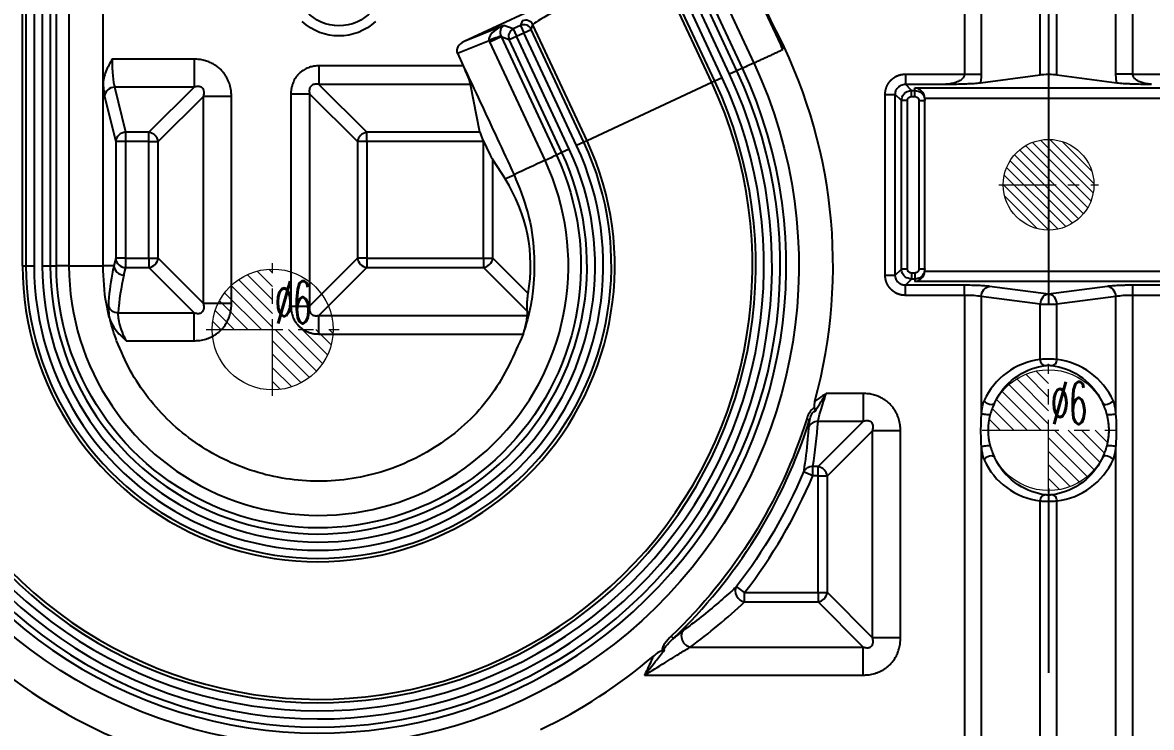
# Model space of a CAD drawing. Header units: millimetres. Extents: x 2595 to 3308, y 1499 to 1823.
# Drawn here: x 3097.1 to 3153.1, y 1606.3 to 1641.3 of the extents above; entities that cross this region are included whole.
import ezdxf
from ezdxf.lldxf.tags import DXFTag

# ---------------------------------------------------------------- set-up
doc = ezdxf.new("R2010")
doc.units = ezdxf.units.MM
doc.linetypes.add('CENTER', pattern=[2, 1.25, -0.25, 0.25, -0.25])
doc.layers.add('5', color=7, linetype='Continuous', true_color=0xffffff)
doc.layers.add('epin', color=13, linetype='Continuous', lineweight=9)
doc.layers.add('insert', color=85, linetype='Continuous', lineweight=20)
doc.styles.add('TXT05', font='txt.shx', dxfattribs={"width": 0.5, "bigfont": 'gbcbig.shx'})
tags = doc.linetypes.add('DASHED', pattern=[25.72, 12.86, -12.86]).pattern_tags.tags
tags[6:7] = [DXFTag(74, 4), DXFTag(75, 0), DXFTag(340, '0'), DXFTag(46, 0.0), DXFTag(50, 0.0), DXFTag(44, 0.0), DXFTag(45, 0.0)]
tags[4:5] = [DXFTag(74, 4), DXFTag(75, 0), DXFTag(340, '0'), DXFTag(46, 0.0), DXFTag(50, 0.0), DXFTag(44, 0.0), DXFTag(45, 0.0)]

# ---------------------------------------------------------------- blocks, each defined once
blk = doc.blocks.new('epin_ejp_6')
at = {"layer": 'epin'}
h = blk.add_hatch(dxfattribs=at)
h.set_pattern_fill('_ANSI31', color=123, scale=0.15, angle=90, style=0)
h.set_pattern_definition([(135, (-2656.51364, 153.2396), (-0.336759605, -0.336759605), [])])
h.paths.add_polyline_path([(0, 3, 0.414214), (-3, 0), (0, 0)])
h.paths.add_polyline_path([(3, 0), (0, 0), (0, -3, 0.414214)])
at = {"layer": 'epin', "color": 1, "linetype": 'CENTER', "ltscale": 3.048}
for p, q in [((0, -3.3), (0, 3.3)), ((-3.3, 0), (3.3, 0))]:
    blk.add_line(p, q, dxfattribs=at)
at = {"layer": 'epin'}
blk.add_circle((0, 0), 3, dxfattribs=at)
at = {"layer": 'epin', "color": 6, "style": 'TXT05', "width": 0.5}
blk.add_text('%%c6', height=2.1, dxfattribs=at).set_placement((0.12, 0.3))
blk = doc.blocks.new('insert_cir_4.5')
at = {"layer": 'insert'}
h = blk.add_hatch(dxfattribs=at)
h.set_pattern_fill('_ANSI31', color=123, scale=0.1125, angle=90, style=0)
h.set_pattern_definition([(135, (-2772.20364, 152.47605), (-0.252569703, -0.252569703), [])])
h.paths.add_polyline_path([(-2.25, 0, 1), (2.25, 0, 1)])
at = {"layer": 'insert', "color": 1, "linetype": 'CENTER', "ltscale": 2.286}
for p, q in [((0, -2.475), (0, 2.475)), ((-2.475, 0), (2.475, 0))]:
    blk.add_line(p, q, dxfattribs=at)
at = {"layer": 'insert'}
blk.add_circle((0, 0), 2.25, dxfattribs=at)

msp = doc.modelspace()

# ---------------------------------------------------------------- linework, layer by layer
at = {"layer": '5', "color": 1, "linetype": 'CENTER', "ltscale": 36.600181}
msp.add_line((3148.002, 1819.494), (3148.002, 1499.494), dxfattribs=at)
at = {"layer": '5', "color": 7, "linetype": 'Continuous'}
for p, q in [((3097.263, 1673.518), (3097.263, 1629.254)), ((3097.664, 1673.518), (3097.664, 1629.254)), ((3098.068, 1673.518), (3098.068, 1629.254)), ((3098.47, 1673.518), (3098.47, 1629.254)), ((3098.775, 1629.254), (3098.775, 1673.518)), ((3099.395, 1673.518), (3099.395, 1629.254)), ((3143.825, 1658.863), (3143.825, 1638.768)), ((3151.345, 1638.768), (3151.345, 1658.863)), ((3152.18, 1638.768), (3152.18, 1658.863)), ((3097.094, 1629.254), (3097.094, 1655.945)), ((3130.638, 1645.2), (3133.379, 1639.322)), ((3132.54, 1638.931), (3129.928, 1644.533)), ((3132.817, 1639.06), (3130.076, 1644.938)), ((3132.681, 1644.564), (3134.813, 1639.991)), ((3126.677, 1643.967), (3119.012, 1640.393)), ((3131.293, 1638.35), (3128.61, 1644.104)), ((3131.446, 1638.421), (3128.834, 1644.022)), ((3131.81, 1638.591), (3129.199, 1644.192)), ((3132.176, 1638.762), (3129.564, 1644.363)), ((3147.585, 1638.727), (3147.585, 1642.682)), ((3148.42, 1638.727), (3148.42, 1642.682)), ((3134.336, 1641.208), (3133.904, 1642.133)), ((3120.966, 1641.188), (3119.012, 1640.393)), ((3121.438, 1641.017), (3120.966, 1641.188)), ((3121.803, 1641.187), (3121.438, 1641.017)), ((3121.885, 1641.411), (3121.803, 1641.187)), ((3121.803, 1641.187), (3121.973, 1640.823)), ((3122.337, 1640.993), (3122.419, 1641.217)), ((3125.102, 1635.463), (3122.419, 1641.217)), ((3120.276, 1640.368), (3120.838, 1640.63)), ((3120.838, 1640.63), (3123.579, 1634.753)), ((3120.838, 1640.63), (3121.243, 1640.483)), ((3121.243, 1640.483), (3121.607, 1640.652)), ((3121.438, 1641.017), (3121.607, 1640.652)), ((3121.607, 1640.652), (3121.973, 1640.823)), ((3124.219, 1635.051), (3121.607, 1640.652)), ((3121.973, 1640.823), (3122.337, 1640.993)), ((3124.585, 1635.222), (3121.973, 1640.823)), ((3124.949, 1635.392), (3122.337, 1640.993)), ((3118.666, 1639.804), (3120.241, 1640.445)), ((3123.016, 1634.49), (3120.276, 1640.368)), ((3123.855, 1634.881), (3121.243, 1640.483)), ((3118.666, 1639.804), (3118.958, 1639.178)), ((3111.796, 1639.181), (3111.796, 1638.257)), ((3118.961, 1639.181), (3111.796, 1639.181)), ((3132.54, 1638.931), (3132.176, 1638.762)), ((3132.817, 1639.06), (3132.54, 1638.931)), ((3131.293, 1638.35), (3125.102, 1635.463)), ((3131.446, 1638.421), (3131.293, 1638.35)), ((3131.81, 1638.591), (3131.446, 1638.421)), ((3140.898, 1638.768), (3143.825, 1638.768)), ((3144.618, 1638.341), (3147.585, 1638.727)), ((3148.42, 1638.727), (3151.386, 1638.341)), ((3152.18, 1638.768), (3155.107, 1638.768)), ((3105.61, 1638.126), (3101.667, 1638.126)), ((3102.216, 1635.883), (3101.667, 1638.126)), ((3105.61, 1638.126), (3103.366, 1635.883)), ((3110.41, 1637.795), (3110.41, 1627.252)), ((3111.334, 1637.795), (3113.708, 1635.421)), ((3111.334, 1637.795), (3111.334, 1627.252)), ((3119.324, 1638.257), (3111.796, 1638.257)), ((3111.796, 1638.257), (3114.17, 1635.883)), ((3119.79, 1635.883), (3119.324, 1638.257)), ((3140.898, 1638.267), (3142.899, 1638.267)), ((3141.203, 1637.962), (3140.898, 1638.267)), ((3141.363, 1637.962), (3141.363, 1638.084)), ((3141.363, 1638.084), (3154.642, 1638.084)), ((3141.363, 1637.661), (3141.363, 1637.962)), ((3101.167, 1637.664), (3101.715, 1635.421)), ((3106.072, 1637.664), (3103.828, 1635.421)), ((3107.458, 1637.664), (3106.072, 1637.664)), ((3106.072, 1627.382), (3106.072, 1637.664)), ((3107.458, 1627.382), (3107.458, 1637.664)), ((3139.896, 1637.766), (3140.397, 1637.766)), ((3139.896, 1628.789), (3139.896, 1637.766)), ((3140.397, 1628.789), (3140.397, 1637.766)), ((3140.702, 1637.461), (3140.397, 1637.766)), ((3141.003, 1637.461), (3140.702, 1637.461)), ((3140.702, 1629.094), (3140.702, 1637.461)), ((3141.003, 1629.094), (3141.003, 1637.461)), ((3141.203, 1637.661), (3141.363, 1637.661)), ((3141.564, 1637.459), (3141.564, 1629.096)), ((3141.864, 1637.583), (3154.141, 1637.583)), ((3141.866, 1629.017), (3141.866, 1637.539)), ((3103.366, 1635.883), (3102.216, 1635.883)), ((3102.216, 1635.421), (3102.216, 1635.883)), ((3103.366, 1635.421), (3103.366, 1635.883)), ((3114.17, 1635.421), (3114.17, 1635.883)), ((3119.79, 1635.883), (3114.17, 1635.883)), ((3101.715, 1635.421), (3101.715, 1629.626)), ((3102.216, 1635.421), (3101.715, 1635.421)), ((3103.366, 1635.421), (3102.216, 1635.421)), ((3102.216, 1629.626), (3102.216, 1635.421)), ((3103.366, 1629.626), (3103.366, 1635.421)), ((3103.366, 1635.421), (3103.828, 1635.421)), ((3103.828, 1629.626), (3103.828, 1635.421)), ((3113.708, 1635.421), (3113.708, 1629.626)), ((3114.17, 1635.421), (3113.708, 1635.421)), ((3114.17, 1635.421), (3114.17, 1629.626)), ((3119.965, 1629.626), (3119.965, 1635.424)), ((3124.219, 1635.051), (3123.855, 1634.881)), ((3124.949, 1635.392), (3124.585, 1635.222)), ((3125.102, 1635.463), (3124.949, 1635.392)), ((3120.426, 1634.518), (3121.034, 1633.566)), ((3123.855, 1634.881), (3123.579, 1634.753)), ((3101.715, 1629.626), (3101.624, 1629.254)), ((3102.216, 1629.626), (3101.715, 1629.626)), ((3102.216, 1629.163), (3102.216, 1629.626)), ((3102.216, 1629.626), (3103.366, 1629.626)), ((3103.366, 1629.626), (3103.366, 1629.163)), ((3103.366, 1629.626), (3103.828, 1629.626)), ((3106.072, 1627.382), (3103.828, 1629.626)), ((3111.334, 1627.252), (3113.708, 1629.626)), ((3114.17, 1629.626), (3113.708, 1629.626)), ((3114.17, 1629.626), (3114.17, 1629.163)), ((3114.17, 1629.626), (3119.965, 1629.626)), ((3119.965, 1629.626), (3119.965, 1629.163)), ((3119.965, 1629.626), (3120.427, 1629.626)), ((3122.179, 1627.874), (3120.427, 1629.626)), ((3097.094, 1629.254), (3097.263, 1629.254)), ((3097.263, 1629.254), (3097.664, 1629.254)), ((3098.068, 1629.254), (3098.47, 1629.254)), ((3101.624, 1629.254), (3101.086, 1629.254)), ((3102.125, 1628.791), (3102.216, 1629.163)), ((3102.216, 1629.163), (3103.366, 1629.163)), ((3105.61, 1626.92), (3103.366, 1629.163)), ((3111.796, 1626.789), (3114.17, 1629.163)), ((3114.17, 1629.163), (3119.965, 1629.163)), ((3122.128, 1627), (3119.965, 1629.163)), ((3140.397, 1628.789), (3140.702, 1629.094)), ((3141.203, 1628.894), (3141.203, 1628.593)), ((3141.363, 1628.894), (3141.203, 1628.894)), ((3141.564, 1629.096), (3141.866, 1629.096)), ((3154.141, 1628.973), (3141.864, 1628.973)), ((3140.898, 1628.288), (3141.203, 1628.593)), ((3143.825, 1628.288), (3140.898, 1628.288)), ((3141.363, 1628.593), (3141.203, 1628.593)), ((3141.363, 1628.593), (3141.363, 1628.471)), ((3154.642, 1628.471), (3141.363, 1628.471)), ((3155.107, 1628.288), (3152.18, 1628.288)), ((3143.825, 1627.787), (3143.825, 1581.833)), ((3147.585, 1627.347), (3144.66, 1627.728)), ((3148.002, 1627.848), (3145.077, 1628.229)), ((3150.927, 1628.229), (3148.002, 1627.848)), ((3151.345, 1627.728), (3148.42, 1627.347)), ((3155.107, 1627.787), (3152.18, 1627.787)), ((3152.18, 1581.833), (3152.18, 1627.787)), ((3110.41, 1627.252), (3111.334, 1627.252)), ((3147.585, 1627.347), (3148.42, 1627.347)), ((3148.42, 1624.605), (3148.42, 1627.347)), ((3101.841, 1626.92), (3105.61, 1626.92)), ((3105.61, 1625.534), (3105.61, 1626.92)), ((3111.796, 1626.789), (3122.133, 1626.789)), ((3102.238, 1625.534), (3105.61, 1625.534)), ((3138.808, 1622.913), (3136.969, 1622.913)), ((3136.001, 1621.649), (3136.148, 1621.603)), ((3138.808, 1621.527), (3136.564, 1619.284)), ((3138.808, 1621.527), (3136.565, 1621.527)), ((3139.27, 1621.065), (3137.026, 1618.822)), ((3140.656, 1621.065), (3139.27, 1621.065)), ((3139.27, 1610.783), (3139.27, 1621.065)), ((3140.656, 1610.783), (3140.656, 1621.065)), ((3136.564, 1619.284), (3136.305, 1619.284)), ((3136.305, 1618.822), (3136.305, 1619.284)), ((3136.564, 1618.822), (3136.564, 1619.284)), ((3136.305, 1618.822), (3135.844, 1619.017)), ((3136.564, 1618.822), (3136.305, 1618.822)), ((3136.564, 1613.027), (3136.564, 1618.822)), ((3136.564, 1618.822), (3137.026, 1618.822)), ((3137.026, 1613.027), (3137.026, 1618.822)), ((3148.42, 1581.802), (3148.42, 1617.58)), ((3132.921, 1613.027), (3132.524, 1613.331)), ((3132.921, 1612.564), (3132.921, 1613.027)), ((3132.921, 1613.027), (3136.564, 1613.027)), ((3132.921, 1612.564), (3136.564, 1612.564)), ((3136.564, 1613.027), (3136.564, 1612.564)), ((3136.564, 1613.027), (3137.026, 1613.027)), ((3138.808, 1610.321), (3136.564, 1612.564)), ((3139.27, 1610.783), (3137.026, 1613.027)), ((3129.284, 1610.869), (3129.39, 1610.758)), ((3130.222, 1610.321), (3138.808, 1610.321)), ((3138.808, 1608.935), (3138.808, 1610.321)), ((3127.958, 1608.935), (3138.808, 1608.935))]:
    msp.add_line(p, q, dxfattribs=at)
at = {"layer": '5', "color": 7, "linetype": 'Continuous', "extrusion": (0, 0, -1)}
for centre, radius, start, end in [((-3148.002, 1669.494), 100.07, 313.95835, 233.17746), ((-3148.002, 1669.494), 99.038, 313.97894, 78.94), ((-3112.792, 1643.338), 2.169, 222.1388, 317.8612), ((-3112.792, 1643.338), 2.672, 227.1215, 312.8785), ((-3111.786, 1629.254), 23.825, 155, 0), ((-3111.786, 1629.254), 13.012, 155, 0), ((-3111.786, 1629.254), 10.693, 339.6583, 345.3439), ((-3111.786, 1629.254), 25.38, 197.4354, 226.4149), ((-3111.786, 1629.254), 26.145, 203.0488, 217.5171)]:
    msp.add_arc(centre, radius, start, end, dxfattribs=at)
at = {"layer": '5', "color": 7, "linetype": 'DASHED'}
for radius, start, end in [(100.573, 306.62661, 226.18317), (100.572, 306.62578, 226.19708)]:
    msp.add_arc((3148.002, 1669.494), radius, start, end, dxfattribs=at)
at = {"layer": '5', "color": 7, "linetype": 'Continuous'}
for centre, radius, start, end in [((3148.002, 1669.494), 100.547, 306.63636, 233.36364), ((3148.002, 1669.494), 99.282, 100.95124, 226.04921), ((3148.002, 1669.494), 99.081, 101.04979, 226.04537), ((3148.002, 1663.458), 82.176, 195.12421, 254.87579), ((3148.002, 1663.458), 81.732, 195.12421, 254.87579), ((3111.786, 1629.254), 25.522, 344.7285, 27.929), ((3111.786, 1629.254), 23.204, 180, 25), ((3111.786, 1629.254), 22.9, 180, 25), ((3111.786, 1629.254), 22.498, 180, 25), ((3111.786, 1629.254), 22.094, 180, 25), ((3111.786, 1629.254), 21.692, 180, 25), ((3111.786, 1629.254), 21.524, 180, 25), ((3111.786, 1629.254), 14.692, 180, 25), ((3111.786, 1629.254), 14.524, 180, 25), ((3111.786, 1629.254), 14.122, 180, 25), ((3111.786, 1629.254), 13.718, 180, 25), ((3111.786, 1629.254), 13.316, 180, 25), ((3111.786, 1629.254), 12.391, 180, 25), ((3148.002, 1621.092), 3, 153.5383, 165.0268), ((3148.002, 1621.092), 3, 14.8834, 26.4141), ((3111.786, 1629.254), 25.534, 313.5851, 342.5646), ((3148.002, 1621.092), 3, 165.0268, 194.9731), ((3148.002, 1621.092), 3, 345.1165, 14.8834), ((3148.002, 1621.092), 3, 194.9731, 206.4617), ((3148.002, 1621.092), 3, 333.5859, 345.1165), ((3111.786, 1629.254), 26.645, 322.4829, 336.9512), ((3111.786, 1629.254), 25.522, 211.7823, 248.8595), ((3111.786, 1629.254), 25.522, 295.532, 310.5998)]:
    msp.add_arc(centre, radius, start, end, dxfattribs=at)
for centre, major_axis, ratio, start_param, end_param in [((3125.519, 1642.651), (3.1, 1.446), 0.058573, 0.05236, 3.089233), ((3121.136, 1640.824), (0.89, 0.389), 0.413498, 1.580685, 3.113509), ((3121.136, 1640.824), (0.03, -0.412), 0.826926, 3.57362, 5.106444), ((3121.973, 1640.823), (0.378, -0.138), 0.997265, 0.786768, 2.354825), ((3122.055, 1641.047), (0.378, -0.138), 0.997265, 0.786768, 2.354825), ((3118.994, 1639.863), (-1.843, -0.777), 0.035222, 3.195795, 3.953825), ((3121.378, 1640.736), (0.568, -0.026), 0.671744, 3.454898, 3.490132), ((3121.607, 1640.652), (-0.138, -0.378), 0.997265, 3.92836, 5.496418), ((3119.202, 1640.037), (-0.542, -0.221), 0.687907, 4.78456, 6.317384), ((3122.626, 1641.318), (2.561, 0.045), 0.928627, 3.498375, 3.533608), ((3101.75, 1639.512), (0, -1.509), 0.140139, 4.707163, 5.877351), ((3118.847, 1639.181), (0.474, -1.005), 0.095068, 0.361039, 1.525887), ((3148.002, 1638.703), (0.503, 0), 0.087489, 0.5916, 2.549993), ((3101.25, 1639.512), (0, -2.012), 0.105104, 5.394677, 5.877351), ((3101.667, 1637.664), (-0.489, -0.12), 0.914519, 4.492315, 6.021833), ((3141.363, 1637.583), (0.371, -0.371), 0.916331, 0.829031, 2.312561), ((3102.216, 1635.421), (-0.489, -0.12), 0.914519, 4.492315, 6.021833), ((3103.366, 1635.421), (0.356, -0.356), 0.854588, 0.863645, 2.277948), ((3114.17, 1635.421), (0.356, 0.356), 0.854588, 0.863645, 2.277948), ((3120.029, 1635.421), (0.237, -0.502), 0.095068, 3.502632, 4.659063), ((3119.965, 1635.557), (0.501, -1.086), 0.044019, 4.813787, 5.966537), ((3113.853, 1629.254), (8.447, 0), 0.969623, 6.113926, 6.837663), ((3102.216, 1629.626), (0.489, -0.12), 0.914519, 3.402945, 4.932463), ((3103.366, 1629.626), (-0.356, -0.356), 0.854588, 0.863645, 2.277948), ((3114.17, 1629.626), (-0.356, 0.356), 0.854588, 0.863645, 2.277948), ((3119.965, 1629.626), (-0.356, -0.356), 0.854588, 0.863645, 2.277948), ((3102.125, 1629.254), (0.489, -0.12), 0.914519, 3.402945, 4.932463), ((3141.363, 1628.973), (0.371, 0.371), 0.916331, 3.970624, 5.454154), ((3111.786, 1626.278), (0, -10.277), 0.969623, 4.465275, 4.649829), ((3148.002, 1627.347), (-0.065, -0.499), 0.82787, 3.297605, 4.819776), ((3148.002, 1627.347), (0.065, -0.499), 0.82787, 1.463409, 2.985581), ((3101.841, 1627.382), (0.502, -0.03), 0.918509, 3.409135, 4.76812), ((3148.03, 1621.092), (3.552, 0), 0.996953, 1.6964, 2.71338), ((3147.834, 1624.605), (0.037, -0.298), 0.828012, 4.608531, 6.189711), ((3148.171, 1624.605), (0.038, 0.298), 0.828, 3.235065, 4.816533), ((3147.974, 1621.092), (3.552, 0), 0.996953, 0.427438, 1.444847), ((3145.048, 1622.563), (0.273, -0.125), 0.526695, 3.857184, 6.221579), ((3150.957, 1622.56), (0.273, 0.125), 0.526049, 3.20317, 5.568003), ((3136.565, 1621.065), (-0.502, 0.037), 0.918393, 4.779204, 6.01583), ((3111.786, 1623.447), (0, -25.627), 0.969623, 1.407605, 1.495794), ((3144.909, 1621.92), (0.299, -0.03), 0.145131, 3.740399, 5.43661), ((3151.096, 1621.915), (0.299, 0.029), 0.144244, 3.988229, 5.684467), ((3144.909, 1620.265), (0.299, 0.03), 0.145128, 0.846579, 2.542786), ((3151.096, 1620.27), (0.299, -0.029), 0.144248, 0.598718, 2.294961), ((3136.305, 1618.822), (-0.497, 0.079), 0.916954, 4.857751, 6.018112), ((3136.564, 1618.822), (0.356, -0.356), 0.854588, 0.863645, 2.277948), ((3145.048, 1619.622), (0.273, 0.125), 0.526695, 0.061607, 2.426002), ((3148.03, 1621.092), (3.552, 0), 0.996953, 3.569806, 4.586785), ((3147.974, 1621.092), (3.552, 0), 0.996953, 4.838338, 5.855747), ((3150.957, 1619.625), (0.273, -0.125), 0.526049, 0.715182, 3.080015), ((3147.834, 1617.58), (0.037, 0.298), 0.828012, 0.093475, 1.674655), ((3148.171, 1617.58), (0.038, -0.298), 0.828002, 1.466656, 3.048124), ((3132.921, 1613.027), (0.342, -0.368), 0.845617, 3.338689, 5.450727), ((3111.786, 1636.757), (0, -32.563), 0.969623, 0.623527, 0.733354), ((3136.564, 1613.027), (-0.356, -0.356), 0.854588, 0.863645, 2.277948), ((3130.222, 1610.783), (0.3, -0.404), 0.811059, 3.32125, 5.542372)]:
    msp.add_ellipse(centre, major_axis=major_axis, ratio=ratio, start_param=start_param, end_param=end_param, dxfattribs=at)
for points, degree in [([(3144.66, 1658.864), (3144.66, 1652.165), (3144.66, 1645.467), (3144.66, 1638.768)], 3), ([(3101.089, 1639.521), (3101.091, 1642.134)], 1), ([(3134.813, 1639.991), (3134.659, 1640.399), (3134.501, 1640.805), (3134.336, 1641.208)], 3), ([(3101.089, 1638.244), (3101.089, 1639.521)], 1), ([(3105.61, 1639.512), (3104.253, 1639.515), (3102.896, 1639.518), (3101.539, 1639.52)], 3), ([(3105.61, 1639.512), (3105.61, 1638.959), (3105.61, 1638.344), (3105.61, 1638.126)], 3), ([(3133.379, 1639.322), (3134.813, 1639.991)], 1), ([(3118.959, 1639.179), (3119.238, 1638.58), (3119.807, 1637.38), (3120.645, 1635.578), (3121.202, 1634.375), (3121.482, 1633.775)], 3), ([(3133.379, 1639.322), (3133.046, 1639.167), (3132.841, 1639.071), (3132.817, 1639.06)], 3), ([(3140.898, 1638.768), (3140.898, 1638.52), (3140.898, 1638.289), (3140.898, 1638.267)], 3), ([(3143.825, 1638.768), (3144.153, 1638.768), (3144.477, 1638.768), (3144.66, 1638.768)], 3), ([(3101.088, 1629.254), (3101.089, 1638.244)], 1), ([(3141.203, 1637.962), (3141.256, 1637.962), (3141.31, 1637.962), (3141.363, 1637.962)], 3), ([(3141.003, 1637.461), (3141.003, 1637.478), (3141.007, 1637.511), (3141.028, 1637.564), (3141.067, 1637.613), (3141.126, 1637.65), (3141.175, 1637.661), (3141.203, 1637.661)], 3), ([(3141.363, 1637.661), (3141.379, 1637.661), (3141.413, 1637.657), (3141.466, 1637.636), (3141.515, 1637.597), (3141.553, 1637.538), (3141.564, 1637.487), (3141.564, 1637.459)], 3), ([(3141.866, 1637.539), (3141.866, 1637.553), (3141.865, 1637.568), (3141.864, 1637.583)], 3), ([(3119.967, 1635.424), (3114.17, 1635.421)], 1), ([(3120.427, 1629.626), (3120.427, 1631.256), (3120.426, 1632.887), (3120.426, 1634.517)], 3), ([(3123.016, 1634.49), (3122.505, 1634.252), (3121.994, 1634.014), (3121.483, 1633.775)], 3), ([(3123.016, 1634.49), (3123.349, 1634.645), (3123.555, 1634.741), (3123.579, 1634.753)], 3), ([(3121.034, 1633.566), (3121.184, 1633.636), (3121.334, 1633.706), (3121.484, 1633.776)], 3), ([(3098.47, 1629.254), (3098.571, 1629.254), (3098.673, 1629.254), (3098.775, 1629.254)], 3), ([(3099.395, 1629.254), (3099.028, 1629.254), (3098.801, 1629.254), (3098.775, 1629.254)], 3), ([(3099.395, 1629.254), (3101.088, 1629.254)], 1), ([(3141.203, 1628.894), (3141.19, 1628.894), (3141.162, 1628.896), (3141.118, 1628.91), (3141.076, 1628.936), (3141.038, 1628.975), (3141.011, 1629.028), (3141.003, 1629.071), (3141.003, 1629.094)], 3), ([(3141.564, 1629.096), (3141.564, 1629.079), (3141.56, 1629.045), (3141.539, 1628.992), (3141.5, 1628.943), (3141.441, 1628.905), (3141.391, 1628.894), (3141.363, 1628.894)], 3), ([(3141.864, 1628.973), (3141.865, 1628.987), (3141.866, 1629.002), (3141.866, 1629.017)], 3), ([(3139.896, 1628.789), (3140.145, 1628.789), (3140.375, 1628.789), (3140.397, 1628.789)], 3), ([(3143.825, 1627.787), (3143.825, 1628.035), (3143.825, 1628.266), (3143.825, 1628.288)], 3), ([(3143.825, 1627.787), (3142.849, 1627.787), (3141.874, 1627.787), (3140.898, 1627.787)], 3), ([(3144.66, 1627.728), (3144.671, 1627.999), (3144.852, 1628.216), (3145.077, 1628.229)], 3), ([(3144.66, 1627.728), (3144.66, 1625.792), (3144.66, 1623.856), (3144.66, 1621.92)], 3), ([(3151.345, 1627.728), (3151.334, 1627.983), (3151.139, 1628.217), (3150.927, 1628.229)], 3), ([(3151.345, 1621.915), (3151.345, 1623.853), (3151.345, 1625.79), (3151.345, 1627.728)], 3), ([(3107.458, 1627.382), (3106.905, 1627.382), (3106.29, 1627.382), (3106.072, 1627.382)], 3), ([(3147.585, 1624.605), (3147.585, 1625.519), (3147.585, 1626.433), (3147.585, 1627.347)], 3), ([(3101.4, 1626.678), (3101.411, 1626.634), (3101.424, 1626.59), (3101.441, 1626.548)], 3), ([(3122.128, 1627), (3122.131, 1626.93), (3122.132, 1626.86), (3122.133, 1626.789)], 3), ([(3111.796, 1625.865), (3115.174, 1625.862), (3118.552, 1625.859), (3121.93, 1625.856)], 3), ([(3138.808, 1622.913), (3138.808, 1622.36), (3138.808, 1621.745), (3138.808, 1621.527)], 3), ([(3144.66, 1620.265), (3144.66, 1607.408), (3144.66, 1594.551), (3144.66, 1581.694)], 3), ([(3151.345, 1581.694), (3151.345, 1594.553), (3151.345, 1607.411), (3151.345, 1620.27)], 3), ([(3151.345, 1620.27), (3151.345, 1620.27), (3151.345, 1620.27), (3151.345, 1620.27)], 3), ([(3147.585, 1581.802), (3147.585, 1593.728), (3147.585, 1605.654), (3147.585, 1617.58)], 3), ([(3140.656, 1610.783), (3140.103, 1610.783), (3139.488, 1610.783), (3139.27, 1610.783)], 3)]:
    msp.add_open_spline(points, degree=degree, dxfattribs=at)
for points, degree, knots in [([(3065.375, 1644.356), (3065.485, 1643.901), (3065.706, 1642.991), (3066.183, 1641.182), (3066.833, 1638.937), (3067.703, 1636.271), (3068.659, 1633.635), (3069.703, 1631.031), (3070.957, 1628.178), (3072.184, 1625.656), (3073.494, 1623.176), (3074.718, 1621.004), (3076.174, 1618.609), (3077.708, 1616.265), (3079.316, 1613.975), (3080.999, 1611.739), (3082.754, 1609.56), (3084.583, 1607.438), (3086.485, 1605.372), (3088.128, 1603.701), (3089.479, 1602.396), (3090.851, 1601.112), (3092.253, 1599.864), (3093.682, 1598.655), (3094.762, 1597.77), (3095.852, 1596.908), (3097.313, 1595.791), (3098.61, 1594.848), (3099.733, 1594.064), (3100.482, 1593.55), (3101.427, 1592.919), (3102.578, 1592.178), (3103.75, 1591.449), (3104.747, 1590.852), (3105.559, 1590.379), (3106.18, 1590.024), (3106.81, 1589.67), (3107.67, 1589.197), (3108.774, 1588.609), (3110.14, 1587.913), (3111.56, 1587.223), (3113.038, 1586.539), (3114.571, 1585.865), (3116.16, 1585.203), (3117.518, 1584.669), (3118.63, 1584.252), (3119.768, 1583.839), (3121.219, 1583.338), (3122.998, 1582.768), (3124.513, 1582.319), (3125.749, 1581.977), (3127.015, 1581.64), (3127.975, 1581.409), (3128.618, 1581.253)], 3, [0, 0, 0, 0, 0.014936, 0.029853, 0.059655, 0.089453, 0.119262, 0.149075, 0.178885, 0.218629, 0.238504, 0.268312, 0.298106, 0.327877, 0.357624, 0.387348, 0.417075, 0.446843, 0.47668, 0.506592, 0.521577, 0.536571, 0.566511, 0.58142, 0.596263, 0.611033, 0.62573, 0.654912, 0.662164, 0.669403, 0.683874, 0.698399, 0.713051, 0.727904, 0.735428, 0.743029, 0.750712, 0.758484, 0.774323, 0.790599, 0.807368, 0.824674, 0.842499, 0.860799, 0.879533, 0.889049, 0.898658, 0.918142, 0.937995, 0.958239, 0.968516, 0.9789, 1, 1, 1, 1]), ([(3065.808, 1644.461), (3066.537, 1641.736), (3067.96, 1636.418), (3070.994, 1628.947), (3074.469, 1622.138), (3078.323, 1616.012), (3082.424, 1610.554), (3086.482, 1605.952), (3090.436, 1602.044), (3094.275, 1598.685), (3098.263, 1595.597), (3102.379, 1592.784), (3106.604, 1590.247), (3110.917, 1587.986), (3115.3, 1585.998), (3119.736, 1584.287), (3124.202, 1582.826), (3127.22, 1582.068), (3128.72, 1581.691)], 3, [0, 0, 0, 0, 0.090373, 0.176364, 0.257981, 0.335231, 0.40812, 0.476654, 0.531767, 0.586258, 0.640131, 0.693386, 0.746023, 0.798046, 0.849453, 0.900247, 0.950429, 1, 1, 1, 1]), ([(3101.539, 1639.52), (3101.537, 1639.518), (3101.428, 1639.316), (3101.259, 1639.011), (3101.111, 1638.578), (3101.094, 1638.352), (3101.086, 1638.244)], 3, [0, 0, 0, 0, 0.006552, 0.503438, 0.763147, 1, 1, 1, 1]), ([(3107.458, 1637.664), (3107.456, 1637.735), (3107.453, 1637.854), (3107.429, 1638.023), (3107.398, 1638.166), (3107.356, 1638.308), (3107.301, 1638.449), (3107.23, 1638.594), (3107.14, 1638.743), (3107.028, 1638.89), (3106.891, 1639.033), (3106.731, 1639.166), (3106.545, 1639.284), (3106.337, 1639.382), (3106.11, 1639.456), (3105.865, 1639.504), (3105.696, 1639.509), (3105.61, 1639.512)], 3, [0, 0, 0, 0, 0.072851, 0.122845, 0.174858, 0.223041, 0.274463, 0.329748, 0.38903, 0.452408, 0.51978, 0.591113, 0.666185, 0.744828, 0.826536, 0.911136, 1, 1, 1, 1]), ([(3111.796, 1639.181), (3111.754, 1639.18), (3111.672, 1639.178), (3111.553, 1639.164), (3111.439, 1639.141), (3111.329, 1639.11), (3111.221, 1639.069), (3111.114, 1639.019), (3111.008, 1638.956), (3110.903, 1638.88), (3110.802, 1638.79), (3110.72, 1638.698), (3110.656, 1638.612), (3110.6, 1638.526), (3110.54, 1638.414), (3110.483, 1638.273), (3110.441, 1638.116), (3110.414, 1637.955), (3110.411, 1637.848), (3110.41, 1637.795)], 3, [0, 0, 0, 0, 0.057407, 0.111962, 0.164399, 0.216091, 0.268338, 0.322147, 0.378214, 0.43692, 0.498582, 0.563564, 0.604336, 0.646374, 0.704073, 0.778131, 0.853149, 0.927204, 1, 1, 1, 1]), ([(3139.896, 1637.766), (3139.896, 1637.84), (3139.918, 1637.988), (3139.939, 1638.06), (3139.951, 1638.097), (3139.965, 1638.134), (3139.98, 1638.172), (3139.998, 1638.209), (3140.018, 1638.248), (3140.04, 1638.286), (3140.065, 1638.326), (3140.092, 1638.363), (3140.122, 1638.404), (3140.156, 1638.441), (3140.192, 1638.48), (3140.232, 1638.516), (3140.274, 1638.553), (3140.32, 1638.586), (3140.368, 1638.619), (3140.473, 1638.676), (3140.587, 1638.721), (3140.708, 1638.753), (3140.833, 1638.768), (3140.898, 1638.768)], 2, [0, 0, 0, 0.125, 0.25, 0.25, 0.3125, 0.3125, 0.375, 0.375, 0.4375, 0.4375, 0.5, 0.5, 0.5625, 0.5625, 0.625, 0.625, 0.6875, 0.6875, 0.75, 0.8125, 0.875, 0.9375, 1, 1, 1]), ([(3143.825, 1638.768), (3143.825, 1638.753), (3143.821, 1638.716), (3143.802, 1638.655), (3143.761, 1638.588), (3143.698, 1638.521), (3143.616, 1638.46), (3143.518, 1638.405), (3143.407, 1638.36), (3143.288, 1638.323), (3143.163, 1638.295), (3143.033, 1638.276), (3142.945, 1638.269), (3142.9, 1638.267), (3142.899, 1638.267)], 3, [0, 0, 0, 0, 0.054749, 0.13181, 0.217069, 0.309075, 0.4051, 0.50266, 0.600969, 0.700082, 0.799754, 0.899416, 0.998112, 1, 1, 1, 1]), ([(3142.899, 1638.267), (3142.99, 1638.269), (3143.166, 1638.273), (3143.501, 1638.281), (3143.82, 1638.289), (3144.11, 1638.302), (3144.373, 1638.315), (3144.521, 1638.331), (3144.618, 1638.341)], 3, [0, 0, 0, 0, 0.142265, 0.277769, 0.530233, 0.651356, 0.769549, 1, 1, 1, 1]), ([(3144.66, 1638.768), (3144.66, 1638.666), (3144.651, 1638.564), (3144.64, 1638.451), (3144.618, 1638.341)], 2, [0, 0, 0, 0.5, 0.5, 1, 1, 1]), ([(3151.386, 1638.341), (3151.367, 1638.44), (3151.356, 1638.541), (3151.345, 1638.654), (3151.345, 1638.768)], 2, [0, 0, 0, 0.5, 0.5, 1, 1, 1]), ([(3151.386, 1638.341), (3151.484, 1638.331), (3151.631, 1638.315), (3151.895, 1638.302), (3152.185, 1638.289), (3152.503, 1638.281), (3152.838, 1638.273), (3153.015, 1638.269), (3153.105, 1638.267)], 3, [0, 0, 0, 0, 0.230694, 0.349049, 0.470172, 0.721997, 0.857486, 1, 1, 1, 1]), ([(3153.105, 1638.267), (3153.077, 1638.269), (3152.998, 1638.274), (3152.875, 1638.289), (3152.742, 1638.316), (3152.626, 1638.35), (3152.525, 1638.389), (3152.44, 1638.43), (3152.369, 1638.474), (3152.311, 1638.519), (3152.265, 1638.565), (3152.227, 1638.613), (3152.199, 1638.665), (3152.183, 1638.718), (3152.18, 1638.753), (3152.18, 1638.768)], 3, [0, 0, 0, 0, 0.064282, 0.177823, 0.281656, 0.376949, 0.46476, 0.545421, 0.618943, 0.686205, 0.7494, 0.811616, 0.875913, 0.944487, 1, 1, 1, 1]), ([(3106.072, 1637.664), (3106.078, 1637.688), (3106.093, 1637.743), (3106.101, 1637.816), (3106.101, 1637.878), (3106.095, 1637.936), (3106.074, 1638.01), (3106.024, 1638.079), (3105.967, 1638.119), (3105.912, 1638.141), (3105.848, 1638.154), (3105.743, 1638.158), (3105.665, 1638.139), (3105.61, 1638.126)], 3, [0, 0, 0, 0, 0.093419, 0.212052, 0.262993, 0.313654, 0.413883, 0.514736, 0.570157, 0.632578, 0.705029, 0.789605, 1, 1, 1, 1]), ([(3111.796, 1638.257), (3111.733, 1638.266), (3111.643, 1638.279), (3111.523, 1638.252), (3111.443, 1638.212), (3111.373, 1638.143), (3111.337, 1638.063), (3111.322, 1637.988), (3111.318, 1637.926), (3111.322, 1637.86), (3111.33, 1637.817), (3111.334, 1637.795)], 3, [0, 0, 0, 0, 0.241824, 0.344555, 0.446109, 0.553479, 0.67881, 0.751322, 0.830129, 0.913249, 1, 1, 1, 1]), ([(3140.397, 1637.766), (3140.397, 1637.77), (3140.397, 1637.798), (3140.401, 1637.848), (3140.417, 1637.918), (3140.445, 1637.99), (3140.488, 1638.063), (3140.55, 1638.135), (3140.633, 1638.199), (3140.735, 1638.246), (3140.827, 1638.265), (3140.882, 1638.268), (3140.898, 1638.267)], 3, [0, 0, 0, 0, 0.015395, 0.103095, 0.192176, 0.287401, 0.39332, 0.513885, 0.647811, 0.791057, 0.94017, 1, 1, 1, 1]), ([(3140.702, 1637.461), (3140.725, 1637.575), (3140.778, 1637.835), (3141.061, 1637.961), (3141.203, 1637.962), (3141.203, 1637.962)], 3, [0, 0, 0, 0, 0.440098, 0.999966, 1, 1, 1, 1]), ([(3141.363, 1637.962), (3141.477, 1637.939), (3141.661, 1637.901), (3141.834, 1637.685), (3141.855, 1637.538), (3141.866, 1637.459)], 3, [0, 0, 0, 0, 0.434051, 0.69776, 1, 1, 1, 1]), ([(3121.482, 1633.775), (3121.733, 1633.153), (3122.235, 1631.91), (3122.514, 1629.992), (3122.481, 1628.353), (3122.274, 1626.995), (3122.046, 1626.242), (3121.93, 1625.857)], 3, [0, 0, 0, 0, 0.246991, 0.494016, 0.709634, 0.851167, 1, 1, 1, 1]), ([(3101.4, 1626.678), (3101.347, 1626.906), (3101.15, 1627.751), (3101.114, 1628.619), (3101.088, 1629.254)], 3, [0, 0, 0, 0, 0.269825, 1, 1, 1, 1]), ([(3101.624, 1629.254), (3101.592, 1629.116), (3101.563, 1628.979), (3101.437, 1628.324), (3101.375, 1627.807), (3101.35, 1627.29)], 3, [0, 0, 0, 0, 0.210154, 0.210154, 1, 1, 1, 1]), ([(3141.203, 1628.593), (3141.09, 1628.616), (3140.908, 1628.654), (3140.735, 1628.868), (3140.714, 1629.015), (3140.702, 1629.094)], 3, [0, 0, 0, 0, 0.431307, 0.696019, 1, 1, 1, 1]), ([(3141.866, 1629.096), (3141.842, 1628.982), (3141.803, 1628.79), (3141.581, 1628.621), (3141.434, 1628.602), (3141.363, 1628.593)], 3, [0, 0, 0, 0, 0.433593, 0.726515, 1, 1, 1, 1]), ([(3140.898, 1627.787), (3140.852, 1627.787), (3140.806, 1627.791), (3140.763, 1627.795), (3140.72, 1627.802), (3140.68, 1627.81), (3140.602, 1627.83), (3140.527, 1627.857), (3140.455, 1627.889), (3140.42, 1627.908), (3140.346, 1627.947), (3140.28, 1627.999), (3140.244, 1628.027), (3140.212, 1628.058), (3140.176, 1628.091), (3140.144, 1628.127), (3140.11, 1628.166), (3140.08, 1628.209), (3140.047, 1628.255), (3140.02, 1628.304), (3139.992, 1628.356), (3139.969, 1628.411), (3139.946, 1628.469), (3139.93, 1628.53), (3139.913, 1628.592), (3139.905, 1628.656), (3139.896, 1628.721), (3139.896, 1628.789)], 2, [0, 0, 0, 0.0625, 0.0625, 0.125, 0.125, 0.1875, 0.25, 0.3125, 0.375, 0.375, 0.5, 0.5, 0.5625, 0.5625, 0.625, 0.625, 0.6875, 0.6875, 0.75, 0.75, 0.8125, 0.8125, 0.875, 0.875, 0.9375, 0.9375, 1, 1, 1]), ([(3140.898, 1628.288), (3140.875, 1628.288), (3140.828, 1628.29), (3140.759, 1628.304), (3140.693, 1628.328), (3140.629, 1628.361), (3140.568, 1628.406), (3140.508, 1628.466), (3140.454, 1628.544), (3140.413, 1628.641), (3140.398, 1628.726), (3140.397, 1628.776), (3140.397, 1628.789)], 3, [0, 0, 0, 0, 0.086815, 0.178392, 0.265881, 0.354731, 0.44973, 0.555444, 0.675826, 0.809684, 0.95308, 1, 1, 1, 1]), ([(3145.077, 1628.229), (3145.041, 1628.234), (3144.968, 1628.243), (3144.836, 1628.254), (3144.691, 1628.264), (3144.533, 1628.273), (3144.365, 1628.279), (3144.19, 1628.284), (3144.009, 1628.287), (3143.887, 1628.288), (3143.825, 1628.288)], 3, [0, 0, 0, 0, 0.127905, 0.252705, 0.377318, 0.502964, 0.628242, 0.751732, 0.874672, 1, 1, 1, 1]), ([(3152.18, 1628.288), (3152.117, 1628.288), (3152.023, 1628.287), (3151.901, 1628.286), (3151.811, 1628.284), (3151.723, 1628.282), (3151.607, 1628.278), (3151.467, 1628.272), (3151.336, 1628.265), (3151.238, 1628.259), (3151.144, 1628.252), (3151.036, 1628.243), (3150.964, 1628.234), (3150.927, 1628.229)], 3, [0, 0, 0, 0, 0.127285, 0.189645, 0.251605, 0.313519, 0.375706, 0.500781, 0.625766, 0.687838, 0.749587, 0.873376, 1, 1, 1, 1]), ([(3122.128, 1627), (3122.125, 1627.097), (3122.126, 1627.214), (3122.134, 1627.403), (3122.136, 1627.445), (3122.142, 1627.541), (3122.146, 1627.598), (3122.154, 1627.686), (3122.157, 1627.712), (3122.163, 1627.767), (3122.167, 1627.797), (3122.174, 1627.842), (3122.176, 1627.858), (3122.179, 1627.874)], 3, [0, 0, 0, 0, 0.538769, 0.538769, 0.678454, 0.678454, 0.838209, 0.838209, 0.900399, 0.900399, 0.963737, 0.963737, 1, 1, 1, 1]), ([(3144.66, 1627.728), (3144.548, 1627.745), (3144.325, 1627.778), (3143.991, 1627.784), (3143.825, 1627.787)], 3, [0, 0, 0, 0, 0.504215, 1, 1, 1, 1]), ([(3152.18, 1627.787), (3152.012, 1627.784), (3151.678, 1627.778), (3151.456, 1627.745), (3151.345, 1627.728)], 3, [0, 0, 0, 0, 0.500251, 1, 1, 1, 1]), ([(3101.35, 1627.29), (3101.345, 1627.2), (3101.35, 1627.074), (3101.375, 1626.849), (3101.386, 1626.766), (3101.4, 1626.678)], 3, [0, 0, 0, 0, 0.665372, 0.665372, 1, 1, 1, 1]), ([(3105.61, 1625.534), (3105.68, 1625.536), (3105.8, 1625.539), (3105.969, 1625.563), (3106.112, 1625.594), (3106.254, 1625.636), (3106.395, 1625.691), (3106.54, 1625.762), (3106.688, 1625.852), (3106.836, 1625.964), (3106.979, 1626.1), (3107.112, 1626.261), (3107.23, 1626.446), (3107.328, 1626.654), (3107.401, 1626.882), (3107.449, 1627.127), (3107.455, 1627.296), (3107.458, 1627.382)], 3, [0, 0, 0, 0, 0.072851, 0.122845, 0.174858, 0.223041, 0.274463, 0.329748, 0.38903, 0.452408, 0.51978, 0.591113, 0.666185, 0.744828, 0.826536, 0.911136, 1, 1, 1, 1]), ([(3105.61, 1626.92), (3105.634, 1626.914), (3105.689, 1626.899), (3105.761, 1626.891), (3105.824, 1626.891), (3105.882, 1626.897), (3105.956, 1626.918), (3106.024, 1626.968), (3106.064, 1627.025), (3106.087, 1627.08), (3106.1, 1627.144), (3106.104, 1627.249), (3106.085, 1627.327), (3106.072, 1627.382)], 3, [0, 0, 0, 0, 0.093419, 0.212052, 0.262993, 0.313654, 0.413883, 0.514736, 0.570157, 0.632578, 0.705029, 0.789605, 1, 1, 1, 1]), ([(3110.41, 1627.252), (3110.411, 1627.21), (3110.413, 1627.128), (3110.427, 1627.008), (3110.45, 1626.895), (3110.481, 1626.785), (3110.522, 1626.677), (3110.572, 1626.569), (3110.635, 1626.463), (3110.711, 1626.359), (3110.801, 1626.258), (3110.892, 1626.176), (3110.979, 1626.111), (3111.065, 1626.055), (3111.177, 1625.995), (3111.318, 1625.939), (3111.475, 1625.896), (3111.636, 1625.87), (3111.743, 1625.867), (3111.796, 1625.865)], 3, [0, 0, 0, 0, 0.057407, 0.111962, 0.164399, 0.216091, 0.268338, 0.322147, 0.378214, 0.43692, 0.498582, 0.563564, 0.604336, 0.646374, 0.704073, 0.778131, 0.853149, 0.927204, 1, 1, 1, 1]), ([(3111.334, 1627.252), (3111.325, 1627.189), (3111.312, 1627.099), (3111.339, 1626.978), (3111.378, 1626.898), (3111.448, 1626.829), (3111.528, 1626.792), (3111.602, 1626.777), (3111.665, 1626.774), (3111.731, 1626.777), (3111.774, 1626.785), (3111.796, 1626.789)], 3, [0, 0, 0, 0, 0.241824, 0.344555, 0.446109, 0.553479, 0.67881, 0.751322, 0.830129, 0.913249, 1, 1, 1, 1]), ([(3102.238, 1625.534), (3102.185, 1625.636), (3102.136, 1625.74), (3102.028, 1625.994), (3101.975, 1626.145), (3101.896, 1626.421), (3101.869, 1626.551), (3101.84, 1626.766), (3101.836, 1626.856), (3101.841, 1626.92)], 3, [0, 0, 0, 0, 0.18866, 0.18866, 0.461674, 0.461674, 0.73172, 0.73172, 1, 1, 1, 1]), ([(3121.933, 1625.856), (3121.97, 1625.966), (3122.004, 1626.08), (3122.06, 1626.295), (3122.083, 1626.4), (3122.116, 1626.578), (3122.126, 1626.655), (3122.133, 1626.743), (3122.133, 1626.768), (3122.133, 1626.789)], 3, [0, 0, 0, 0, 0.292912, 0.292912, 0.586732, 0.586732, 0.867752, 0.867752, 1, 1, 1, 1]), ([(3101.441, 1626.548), (3101.499, 1626.389), (3101.587, 1626.239), (3101.844, 1625.894), (3102.035, 1625.711), (3102.234, 1625.537), (3102.236, 1625.536), (3102.238, 1625.534)], 3, [0, 0, 0, 0, 0.391732, 0.391732, 0.993446, 0.993446, 1, 1, 1, 1]), ([(3121.93, 1625.857), (3121.48, 1624.834), (3120.581, 1622.791), (3118.123, 1620.436), (3115.126, 1618.909), (3112.351, 1618.476), (3110.161, 1618.642), (3108.573, 1619.01), (3107.06, 1619.614), (3105.655, 1620.441), (3104.39, 1621.47), (3103.301, 1622.681), (3102.39, 1624.037), (3101.969, 1625.036), (3101.758, 1625.536)], 3, [0, 0, 0, 0, 0.126444, 0.252866, 0.379277, 0.505687, 0.567471, 0.629257, 0.691044, 0.752833, 0.814624, 0.876415, 0.938207, 1, 1, 1, 1]), ([(3148.42, 1624.605), (3148.394, 1624.607), (3148.363, 1624.608), (3148.285, 1624.61), (3148.236, 1624.612), (3148.131, 1624.613), (3148.075, 1624.614), (3147.963, 1624.614), (3147.905, 1624.614), (3147.798, 1624.612), (3147.746, 1624.611), (3147.656, 1624.609), (3147.616, 1624.607), (3147.585, 1624.605)], 3, [0, 0, 0, 0, 0.14016, 0.14016, 0.311418, 0.311418, 0.482768, 0.482768, 0.654923, 0.654923, 0.827556, 0.827556, 1, 1, 1, 1]), ([(3145.316, 1622.429), (3145.621, 1623.101), (3146.049, 1623.51), (3146.924, 1624.086), (3147.383, 1624.244), (3147.848, 1624.306)], 3, [0, 0, 0, 0, 0.5, 0.5, 1, 1, 1, 1]), ([(3147.848, 1624.306), (3147.86, 1624.308), (3147.874, 1624.309), (3147.908, 1624.312), (3147.927, 1624.313), (3147.966, 1624.314), (3147.988, 1624.315), (3148.029, 1624.314), (3148.05, 1624.314), (3148.089, 1624.312), (3148.107, 1624.311), (3148.136, 1624.309), (3148.147, 1624.307), (3148.156, 1624.306)], 3, [0, 0, 0, 0, 0.176673, 0.176673, 0.348526, 0.348526, 0.516816, 0.516816, 0.684672, 0.684672, 0.856011, 0.856011, 1, 1, 1, 1]), ([(3148.156, 1624.306), (3148.621, 1624.244), (3149.079, 1624.086), (3149.954, 1623.51), (3150.385, 1623.098), (3150.688, 1622.427)], 3, [0, 0, 0, 0, 0.5, 0.5, 1, 1, 1, 1]), ([(3136.969, 1622.913), (3136.967, 1622.912), (3136.965, 1622.911), (3136.935, 1622.892), (3136.906, 1622.873), (3136.752, 1622.774), (3136.626, 1622.692), (3136.472, 1622.58), (3136.439, 1622.556), (3136.407, 1622.531)], 3, [0, 0, 0, 0, 0.009904, 0.009904, 0.158989, 0.158989, 0.821091, 0.821091, 1, 1, 1, 1]), ([(3136.408, 1622.013), (3136.486, 1622.142), (3136.567, 1622.272), (3136.725, 1622.525), (3136.803, 1622.649), (3136.889, 1622.786), (3136.897, 1622.799), (3136.925, 1622.844), (3136.945, 1622.875), (3136.966, 1622.909), (3136.968, 1622.911), (3136.969, 1622.913)], 3, [0, 0, 0, 0, 0.440606, 0.440606, 0.846964, 0.846964, 0.890003, 0.890003, 0.99239, 0.99239, 1, 1, 1, 1]), ([(3136.565, 1621.527), (3136.571, 1621.592), (3136.59, 1621.684), (3136.646, 1621.902), (3136.685, 1622.032), (3136.773, 1622.317), (3136.824, 1622.476), (3136.907, 1622.729), (3136.938, 1622.821), (3136.969, 1622.913)], 3, [0, 0, 0, 0, 0.275287, 0.275287, 0.55215, 0.55215, 0.839566, 0.839566, 1, 1, 1, 1]), ([(3140.656, 1621.065), (3140.654, 1621.136), (3140.651, 1621.255), (3140.627, 1621.424), (3140.596, 1621.567), (3140.554, 1621.709), (3140.499, 1621.85), (3140.428, 1621.995), (3140.338, 1622.144), (3140.226, 1622.291), (3140.089, 1622.434), (3139.929, 1622.567), (3139.743, 1622.685), (3139.535, 1622.783), (3139.308, 1622.857), (3139.063, 1622.905), (3138.894, 1622.91), (3138.808, 1622.913)], 3, [0, 0, 0, 0, 0.072851, 0.122845, 0.174858, 0.223041, 0.274463, 0.329748, 0.38903, 0.452408, 0.51978, 0.591113, 0.666185, 0.744828, 0.826536, 0.911136, 1, 1, 1, 1]), ([(3136.384, 1622.193), (3136.363, 1622.186), (3136.343, 1622.177), (3136.315, 1622.16), (3136.307, 1622.155), (3136.273, 1622.13), (3136.248, 1622.106), (3136.18, 1622.031), (3136.141, 1621.971), (3136.064, 1621.827), (3136.029, 1621.739), (3136.001, 1621.649)], 3, [0, 0, 0, 0, 0.111637, 0.111637, 0.157212, 0.157212, 0.312184, 0.312184, 0.610227, 0.610227, 1, 1, 1, 1]), ([(3136.407, 1622.531), (3136.388, 1622.462), (3136.374, 1622.391), (3136.37, 1622.284), (3136.371, 1622.247), (3136.38, 1622.206), (3136.382, 1622.2), (3136.384, 1622.193)], 3, [0, 0, 0, 0, 0.612665, 0.612665, 0.933324, 0.933324, 1, 1, 1, 1]), ([(3136.384, 1622.193), (3136.4, 1622.139), (3136.408, 1622.087), (3136.409, 1622.031), (3136.409, 1622.024), (3136.408, 1622.015), (3136.408, 1622.014), (3136.408, 1622.013)], 3, [0, 0, 0, 0, 0.845413, 0.845413, 0.979644, 0.979644, 1, 1, 1, 1]), ([(3144.799, 1622.563), (3144.794, 1622.552), (3144.789, 1622.54), (3144.751, 1622.446), (3144.727, 1622.351), (3144.692, 1622.177), (3144.68, 1622.096), (3144.666, 1621.983), (3144.663, 1621.951), (3144.66, 1621.92)], 3, [0, 0, 0, 0, 0.060973, 0.060973, 0.502275, 0.502275, 0.862035, 0.862035, 1, 1, 1, 1]), ([(3151.345, 1621.915), (3151.335, 1622.014), (3151.322, 1622.113), (3151.286, 1622.315), (3151.261, 1622.42), (3151.22, 1622.528), (3151.213, 1622.545), (3151.206, 1622.56)], 3, [0, 0, 0, 0, 0.435926, 0.435926, 0.914413, 0.914413, 1, 1, 1, 1]), ([(3136.148, 1621.603), (3136.145, 1621.591), (3136.143, 1621.58), (3136.114, 1621.426), (3136.096, 1621.307), (3136.09, 1621.222)], 3, [0, 0, 0, 0, 0.070196, 0.070196, 1, 1, 1, 1]), ([(3136.148, 1621.603), (3136.171, 1621.687), (3136.2, 1621.774), (3136.25, 1621.878), (3136.261, 1621.898), (3136.286, 1621.94), (3136.3, 1621.962), (3136.325, 1621.989), (3136.333, 1621.997), (3136.35, 1622.01), (3136.359, 1622.015), (3136.375, 1622.02), (3136.382, 1622.02), (3136.396, 1622.019), (3136.402, 1622.016), (3136.408, 1622.013)], 3, [0, 0, 0, 0, 0.502479, 0.502479, 0.62427, 0.62427, 0.764268, 0.764268, 0.825943, 0.825943, 0.888717, 0.888717, 0.942959, 0.942959, 1, 1, 1, 1]), ([(3139.27, 1621.065), (3139.276, 1621.089), (3139.291, 1621.144), (3139.299, 1621.217), (3139.299, 1621.279), (3139.293, 1621.337), (3139.272, 1621.411), (3139.222, 1621.48), (3139.165, 1621.52), (3139.11, 1621.542), (3139.046, 1621.555), (3138.941, 1621.559), (3138.863, 1621.54), (3138.808, 1621.527)], 3, [0, 0, 0, 0, 0.093419, 0.212052, 0.262993, 0.313654, 0.413883, 0.514736, 0.570157, 0.632578, 0.705029, 0.789605, 1, 1, 1, 1]), ([(3144.66, 1621.92), (3144.653, 1621.835), (3144.649, 1621.75), (3144.624, 1621.199), (3144.625, 1620.727), (3144.66, 1620.265)], 3, [0, 0, 0, 0, 0.154309, 0.154309, 1, 1, 1, 1]), ([(3151.345, 1620.27), (3151.351, 1620.353), (3151.356, 1620.436), (3151.38, 1620.983), (3151.38, 1621.453), (3151.345, 1621.915)], 3, [0, 0, 0, 0, 0.151111, 0.151111, 1, 1, 1, 1]), ([(3136.09, 1621.222), (3136.081, 1621.091), (3136.071, 1620.961), (3136.017, 1620.309), (3135.957, 1619.788), (3135.87, 1619.184), (3135.857, 1619.101), (3135.844, 1619.017)], 3, [0, 0, 0, 0, 0.177339, 0.177339, 0.886789, 0.886789, 1, 1, 1, 1]), ([(3144.66, 1620.265), (3144.67, 1620.167), (3144.682, 1620.069), (3144.719, 1619.867), (3144.743, 1619.763), (3144.785, 1619.654), (3144.792, 1619.638), (3144.799, 1619.622)], 3, [0, 0, 0, 0, 0.433804, 0.433804, 0.913657, 0.913657, 1, 1, 1, 1]), ([(3151.206, 1619.625), (3151.21, 1619.634), (3151.215, 1619.644), (3151.252, 1619.736), (3151.276, 1619.828), (3151.31, 1620), (3151.322, 1620.079), (3151.337, 1620.196), (3151.341, 1620.233), (3151.345, 1620.27)], 3, [0, 0, 0, 0, 0.053614, 0.053614, 0.486309, 0.486309, 0.838984, 0.838984, 1, 1, 1, 1]), ([(3147.848, 1617.879), (3147.383, 1617.941), (3146.926, 1618.098), (3146.051, 1618.674), (3145.62, 1619.085), (3145.316, 1619.756)], 3, [0, 0, 0, 0, 0.5, 0.5, 1, 1, 1, 1]), ([(3150.688, 1619.758), (3150.384, 1619.085), (3149.956, 1618.676), (3149.081, 1618.099), (3148.622, 1617.941), (3148.156, 1617.879)], 3, [0, 0, 0, 0, 0.5, 0.5, 1, 1, 1, 1]), ([(3148.156, 1617.879), (3148.145, 1617.877), (3148.13, 1617.876), (3148.097, 1617.873), (3148.078, 1617.872), (3148.038, 1617.871), (3148.017, 1617.87), (3147.975, 1617.871), (3147.954, 1617.871), (3147.916, 1617.873), (3147.898, 1617.874), (3147.869, 1617.876), (3147.857, 1617.878), (3147.848, 1617.879)], 3, [0, 0, 0, 0, 0.176681, 0.176681, 0.348539, 0.348539, 0.516836, 0.516836, 0.684693, 0.684693, 0.856028, 0.856028, 1, 1, 1, 1]), ([(3147.585, 1617.58), (3147.61, 1617.578), (3147.642, 1617.577), (3147.719, 1617.574), (3147.769, 1617.573), (3147.873, 1617.571), (3147.93, 1617.571), (3148.042, 1617.571), (3148.099, 1617.571), (3148.207, 1617.573), (3148.258, 1617.574), (3148.348, 1617.576), (3148.388, 1617.578), (3148.42, 1617.58)], 3, [0, 0, 0, 0, 0.140142, 0.140142, 0.311399, 0.311399, 0.482752, 0.482752, 0.654914, 0.654914, 0.827552, 0.827552, 1, 1, 1, 1]), ([(3132.524, 1613.331), (3132.394, 1613.211), (3132.262, 1613.092), (3131.594, 1612.496), (3131.029, 1612.024), (3130.245, 1611.418), (3130.059, 1611.277), (3129.869, 1611.137)], 3, [0, 0, 0, 0, 0.160779, 0.160779, 0.804327, 0.804327, 1, 1, 1, 1]), ([(3129.869, 1611.137), (3129.74, 1611.042), (3129.577, 1610.911), (3129.398, 1610.764), (3129.394, 1610.761), (3129.39, 1610.758)], 3, [0, 0, 0, 0, 0.980512, 0.980512, 1, 1, 1, 1]), ([(3129.284, 1610.869), (3129.16, 1610.751), (3129.042, 1610.621), (3128.908, 1610.421), (3128.872, 1610.357), (3128.844, 1610.283), (3128.841, 1610.273), (3128.832, 1610.243), (3128.828, 1610.223), (3128.823, 1610.181), (3128.824, 1610.16), (3128.828, 1610.141)], 3, [0, 0, 0, 0, 0.561142, 0.561142, 0.804771, 0.804771, 0.840984, 0.840984, 0.917464, 0.917464, 1, 1, 1, 1]), ([(3128.947, 1610.175), (3128.942, 1610.178), (3128.938, 1610.181), (3128.933, 1610.191), (3128.931, 1610.196), (3128.93, 1610.209), (3128.931, 1610.217), (3128.935, 1610.236), (3128.94, 1610.249), (3128.964, 1610.298), (3128.989, 1610.332), (3129.107, 1610.487), (3129.216, 1610.596), (3129.347, 1610.718), (3129.368, 1610.738), (3129.39, 1610.758)], 3, [0, 0, 0, 0, 0.028701, 0.028701, 0.057752, 0.057752, 0.088406, 0.088406, 0.140294, 0.140294, 0.297837, 0.297837, 0.883536, 0.883536, 1, 1, 1, 1]), ([(3138.808, 1608.935), (3138.878, 1608.937), (3138.998, 1608.94), (3139.167, 1608.964), (3139.31, 1608.995), (3139.452, 1609.037), (3139.593, 1609.092), (3139.738, 1609.163), (3139.886, 1609.253), (3140.034, 1609.365), (3140.177, 1609.501), (3140.31, 1609.662), (3140.428, 1609.847), (3140.526, 1610.055), (3140.599, 1610.283), (3140.647, 1610.528), (3140.653, 1610.697), (3140.656, 1610.783)], 3, [0, 0, 0, 0, 0.072851, 0.122845, 0.174858, 0.223041, 0.274463, 0.329748, 0.38903, 0.452408, 0.51978, 0.591113, 0.666185, 0.744828, 0.826536, 0.911136, 1, 1, 1, 1]), ([(3138.808, 1610.321), (3138.832, 1610.315), (3138.887, 1610.3), (3138.959, 1610.292), (3139.022, 1610.292), (3139.08, 1610.298), (3139.154, 1610.319), (3139.222, 1610.369), (3139.262, 1610.426), (3139.285, 1610.481), (3139.298, 1610.545), (3139.302, 1610.65), (3139.283, 1610.728), (3139.27, 1610.783)], 3, [0, 0, 0, 0, 0.093419, 0.212052, 0.262993, 0.313654, 0.413883, 0.514736, 0.570157, 0.632578, 0.705029, 0.789605, 1, 1, 1, 1]), ([(3127.958, 1608.935), (3128.295, 1609.136), (3128.633, 1609.343), (3129.231, 1609.715), (3129.501, 1609.885), (3129.92, 1610.145), (3130.086, 1610.246), (3130.222, 1610.321)], 3, [0, 0, 0, 0, 0.409332, 0.409332, 0.754845, 0.754845, 1, 1, 1, 1]), ([(3127.958, 1608.935), (3127.961, 1608.938), (3127.964, 1608.942), (3127.979, 1608.961), (3127.992, 1608.978), (3128.083, 1609.089), (3128.16, 1609.185), (3128.326, 1609.393), (3128.416, 1609.505), (3128.652, 1609.805), (3128.8, 1609.991), (3128.947, 1610.175)], 3, [0, 0, 0, 0, 0.008625, 0.008625, 0.047483, 0.047483, 0.278485, 0.278485, 0.548669, 0.548669, 1, 1, 1, 1]), ([(3128.395, 1609.875), (3128.369, 1609.819), (3128.342, 1609.762), (3128.257, 1609.579), (3128.199, 1609.452), (3128.082, 1609.199), (3128.023, 1609.072), (3127.961, 1608.943), (3127.96, 1608.939), (3127.958, 1608.935)], 3, [0, 0, 0, 0, 0.181094, 0.181094, 0.584317, 0.584317, 0.987531, 0.987531, 1, 1, 1, 1]), ([(3128.828, 1610.141), (3128.793, 1610.136), (3128.757, 1610.122), (3128.635, 1610.063), (3128.553, 1610.003), (3128.448, 1609.92), (3128.421, 1609.898), (3128.395, 1609.875)], 3, [0, 0, 0, 0, 0.228169, 0.228169, 0.803474, 0.803474, 1, 1, 1, 1]), ([(3128.947, 1610.175), (3128.946, 1610.174), (3128.945, 1610.174), (3128.908, 1610.157), (3128.869, 1610.147), (3128.828, 1610.141)], 3, [0, 0, 0, 0, 0.031463, 0.031463, 1, 1, 1, 1])]:
    msp.add_open_spline(points, degree=degree, knots=knots, dxfattribs=at)
for points, weights in [([(3152.18, 1638.768), (3151.838, 1638.768), (3151.536, 1638.768), (3151.345, 1638.768)], [1.06608120856, 0.980454352521, 0.978042815573, 1.05884659772]), ([(3110.41, 1637.795), (3110.824, 1637.795), (3111.17, 1637.795), (3111.334, 1637.795)], [1.08986222229, 0.970048334616, 0.970045925951, 1.0898549963]), ([(3141.203, 1637.661), (3141.203, 1637.826), (3141.203, 1637.948), (3141.203, 1637.962)], [1.15123438784, 0.949588984377, 0.949588537389, 1.15123304687]), ([(3141.564, 1637.459), (3141.741, 1637.459), (3141.866, 1637.459), (3141.866, 1637.459)], [1.17158205208, 0.942805982738, 0.942805982639, 1.17158205179]), ([(3141.003, 1629.094), (3140.838, 1629.094), (3140.717, 1629.094), (3140.702, 1629.094)], [1.15122818443, 0.949590831829, 0.949590605192, 1.15122750451]), ([(3141.363, 1628.894), (3141.363, 1628.73), (3141.363, 1628.608), (3141.363, 1628.593)], [1.17158192437, 0.95668177602, 0.94364761937, 1.13247945442]), ([(3140.898, 1627.787), (3140.898, 1628.061), (3140.898, 1628.264), (3140.898, 1628.288)], [1.15122450854, 0.949590344346, 0.949591830499, 1.15122896699]), ([(3111.796, 1625.865), (3111.796, 1626.28), (3111.796, 1626.626), (3111.796, 1626.789)], [1.08986222229, 0.970048334616, 0.970045925951, 1.0898549963])]:
    msp.add_rational_spline(points, weights, degree=3, dxfattribs=at)
msp.add_rational_spline([(3152.18, 1627.787), (3152.18, 1627.921), (3152.18, 1628.042), (3152.18, 1628.134), (3152.18, 1628.221), (3152.18, 1628.277), (3152.18, 1628.288)], [1.0010160988, 1.0096362682, 1.07310394895, 1.19141914106, 1.07874944186, 1.01581795476, 1.00262467976], degree=3, knots=[0, 0, 0, 0, 0.51222, 0.51222, 0.51222, 1, 1, 1, 1], dxfattribs=at)

# ---------------------------------------------------------------- block references
at = {"layer": 'epin'}
for p in [(3109.502, 1626.092), (3148.002, 1621.092)]:
    msp.add_blockref('epin_ejp_6', p, dxfattribs=at)
at = {"layer": 'insert'}
msp.add_blockref('insert_cir_4.5', (3148.002, 1633.278), dxfattribs=at)

doc.saveas('drawing.dxf')
